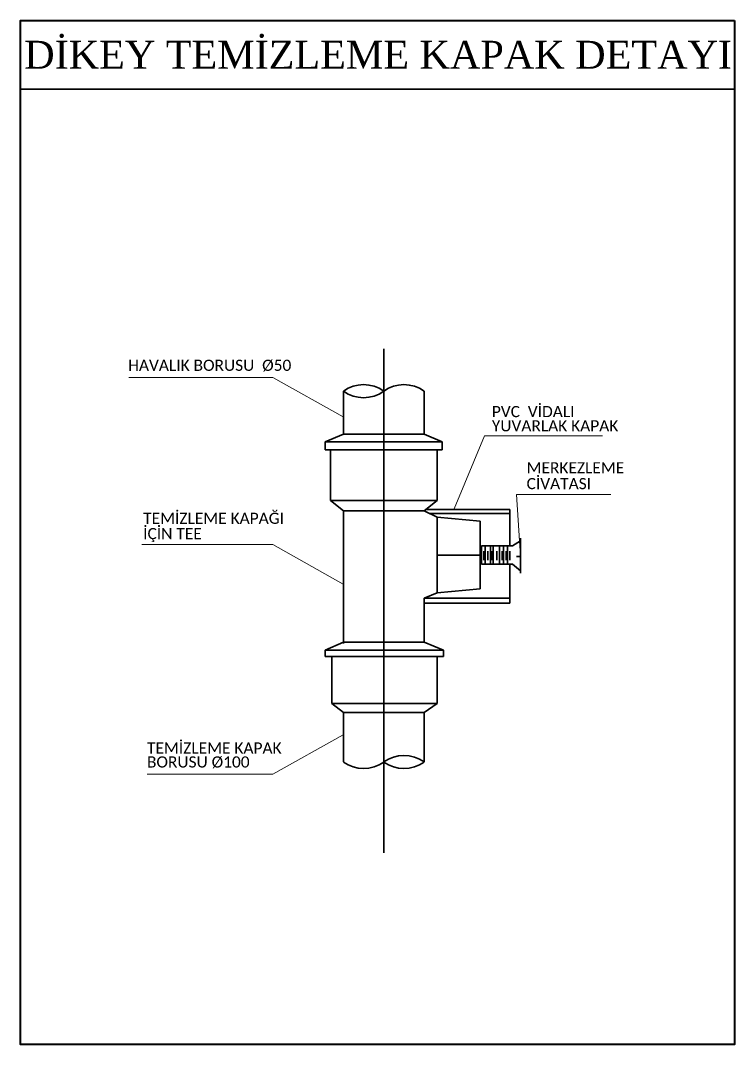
# Model space of a CAD drawing. Header units: centimetres. Extents: x 405464 to 563355, y 50011 to 66875.
# Drawn here: x 552984 to 554520, y 53409 to 55613 of the extents above; entities that cross this region are included whole.
import ezdxf
from ezdxf.enums import TextEntityAlignment as Align

# ---------------------------------------------------------------- set-up
doc = ezdxf.new("R2010")
doc.units = ezdxf.units.CM
for name, color, linetype, lineweight in [('0-KRCN-SHT-DETAY-20', 41, 'Continuous', 20), ('0-KRCN-SHT-DETAY-25', 4, 'Continuous', 25), ('0-KRCN-SHT-DETAY-35', 141, 'Continuous', 35), ('0-KRCN-SHT-DETAY-YAZI', 71, 'Continuous', 35), ('0-KRCN-SHT-DETAY-ÇERÇEVE', 71, 'Continuous', 40), ('0-KRCN-SHT-YAZI', 31, 'Continuous', 35)]:
    doc.layers.add(name, color=color, linetype=linetype, lineweight=lineweight)
doc.styles.add('KATMAN YAZI STİLİ', font='calibri.ttf')
doc.styles.add('mm', font='times.ttf', dxfattribs={"height": 3.3})

# ---------------------------------------------------------------- blocks, each defined once
blk = doc.blocks.new('G$CA6F57C7D')
at = {"layer": '0-KRCN-SHT-DETAY-20'}
for p, q in [((271.5, -384.2), (116.5, -384.2)), ((347.2, -426.6), (271.5, -384.2)), ((466.5, -525.3), (499.3, -446.9)), ((499.3, -446.9), (626, -446.9)), ((537.8, -576.4), (533.7, -510.1)), ((533.7, -510.1), (635.1, -510.1)), ((271.5, -563.9), (130.4, -563.9)), ((347.2, -606.4), (271.5, -563.9)), ((347.2, -768.5), (271.5, -810.9)), ((271.5, -810.9), (136.3, -810.9))]:
    blk.add_line(p, q, dxfattribs=at)
blk.add_solid([(347.2, -606.3), (347.4, -606.5), (347.2, -606.4)], dxfattribs=at)
at = {"layer": '0-KRCN-SHT-DETAY-20', "extrusion": (0, 0, -1)}
blk.add_solid([(-347.2, -768.5), (-347.4, -768.4), (-347.2, -768.6)], dxfattribs=at)
at = {"layer": '0-KRCN-SHT-DETAY-25', "color": 8}
blk.add_solid([(347.2, -426.6), (347.4, -426.8), (347.2, -426.7)], dxfattribs=at)
at = {"layer": '0-KRCN-SHT-DETAY-25', "color": 4, "extrusion": (0, 0, -1)}
blk.add_solid([(-466.5, -525.4), (-466.4, -525.6), (-466.4, -525.3)], dxfattribs=at)
at = {"layer": '0-KRCN-SHT-DETAY-35', "color": 6}
for p, q in [((390.8, -895.7), (390.8, -353.3)), ((347.4, -445), (347.4, -398.8)), ((434.2, -445), (434.2, -398.8)), ((347.4, -445), (327.8, -453.4)), ((347.4, -445), (434.2, -445)), ((453.8, -453.4), (434.2, -445)), ((327.8, -461.8), (327.8, -453.4)), ((453.8, -453.4), (327.8, -453.4)), ((453.8, -461.8), (327.8, -461.8)), ((333.4, -461.8), (333.4, -516.4)), ((448.2, -516.4), (448.2, -461.8)), ((453.8, -453.4), (453.8, -461.8)), ((333.4, -516.4), (448.2, -516.4)), ((333.4, -516.4), (347.4, -527.6)), ((434.2, -527.6), (448.2, -516.4)), ((347.4, -527.6), (434.2, -527.6)), ((347.4, -669), (347.4, -527.6)), ((448.2, -534.6), (434.2, -527.6)), ((434.2, -621.4), (448.2, -615.8)), ((434.2, -669), (434.2, -621.4)), ((347.4, -669), (327.8, -677.4)), ((347.4, -669), (347.4, -670.4)), ((347.4, -669), (434.2, -669)), ((434.2, -669), (455.2, -677.4)), ((327.8, -677.4), (455.2, -677.4)), ((327.8, -677.4), (327.8, -684.4)), ((455.2, -677.4), (455.2, -684.4)), ((455.2, -684.4), (327.8, -684.4)), ((334.8, -684.4), (334.8, -734.8)), ((448.2, -684.4), (448.2, -734.8)), ((334.8, -734.8), (448.2, -734.8)), ((347.4, -744.6), (334.8, -734.8)), ((448.2, -734.8), (434.2, -744.6)), ((347.4, -744.6), (347.4, -797.8)), ((347.4, -744.6), (434.2, -744.6)), ((434.2, -744.6), (434.2, -797.8))]:
    blk.add_line(p, q, dxfattribs=at)
at = {"layer": '0-KRCN-SHT-DETAY-35', "color": 171}
for p, q in [((436, -526.2), (494.4, -526.2)), ((490.2, -526.2), (526.6, -526.2)), ((526.6, -565.4), (526.6, -526.2)), ((494.4, -530.4), (439.8, -530.4)), ((494.4, -538.8), (448.2, -534.6)), ((448.2, -615.8), (448.2, -534.6)), ((526.6, -530.4), (490.2, -530.4)), ((494.4, -538.8), (494.4, -611.6)), ((529.4, -565.4), (537.8, -559.8)), ((537.8, -557), (537.8, -594.8)), ((495.8, -565.4), (529.4, -565.4)), ((495.8, -565.4), (495.8, -585)), ((498.6, -571), (498.6, -580.8)), ((500, -565.4), (500, -585)), ((502.8, -571), (502.8, -580.8)), ((505.6, -565.4), (505.6, -585)), ((507, -571), (507, -580.8)), ((508.4, -565.4), (508.4, -585)), ((512.6, -571), (512.6, -580.8)), ((515.4, -565.4), (515.4, -585)), ((518.2, -571), (518.2, -580.8)), ((519.6, -565.4), (519.6, -585)), ((522.4, -571), (522.4, -580.8)), ((523.8, -565.4), (523.8, -585)), ((526.6, -571), (526.6, -580.8)), ((448.2, -575.2), (494.4, -575.2)), ((537.8, -576.6), (533.6, -576.6)), ((495.8, -585), (529.4, -585)), ((526.6, -621.4), (526.6, -585)), ((529.4, -585), (537.8, -592)), ((448.2, -615.8), (494.4, -611.6)), ((434.2, -621.4), (494.4, -621.4)), ((434.2, -627), (494.4, -627)), ((490.2, -621.4), (526.6, -621.4)), ((490.2, -627), (526.6, -627)), ((526.6, -621.4), (526.6, -627))]:
    blk.add_line(p, q, dxfattribs=at)
at = {"layer": '0-KRCN-SHT-DETAY-35', "color": 6}
for centre, start, end in [((369.1, -428.8), 54.069, 125.931), ((412.5, -428.8), 54.069, 125.931), ((369.1, -368.9), 234.069, 305.931), ((412.5, -827.8), 54.069, 125.931), ((369.1, -767.9), 234.069, 305.931), ((412.5, -767.9), 234.069, 305.931)]:
    blk.add_arc(centre, 37, start, end, dxfattribs=at)
at = {"layer": '0-KRCN-SHT-DETAY-35', "color": 171}
blk.add_solid([(537.8, -576.4), (537.8, -576.6), (537.7, -576.4)], dxfattribs=at)
at = {"layer": '0-KRCN-SHT-DETAY-ÇERÇEVE'}
blk.add_lwpolyline([(768.2, 0), (768.2, -1101.8), (0, -1101.8), (0, 0)], close=True, dxfattribs=at)
at = {"layer": '0-KRCN-SHT-YAZI', "ltscale": 50}
blk.add_line((0, -73.9), (768.2, -73.9), dxfattribs=at)
at = {"layer": '0-KRCN-SHT-DETAY-YAZI', "style": 'KATMAN YAZI STİLİ'}
for s, p in [('HAVALIK BORUSU  %%C50', (115.8, -377)), ('PVC  VİDALI', (507.1, -426.8)), ('YUVARLAK KAPAK', (507.1, -442.1)), ('MERKEZLEME ', (544.5, -487.3)), ('CİVATASI', (544.5, -504.3)), ('TEMİZLEME KAPAĞI ', (132, -541.6)), ('İÇİN TEE', (132, -558.1)), ('TEMİZLEME KAPAK ', (136.1, -788.8)), ('BORUSU %%C100', (136.1, -803.8))]:
    blk.add_text(s, height=12, dxfattribs=at).set_placement(p)
at = {"layer": '0-KRCN-SHT-YAZI', "ltscale": 50, "style": 'mm'}
blk.add_text('DİKEY TEMİZLEME KAPAK DETAYI ', height=30, dxfattribs=at).set_placement((390.4, -33), align=Align.MIDDLE)
blk = doc.blocks.new('*U188')
at = {"layer": '0-KRCN-SHT-DETAY-ÇERÇEVE', "xscale": 2, "yscale": 2, "zscale": 2}
blk.add_blockref('G$CA6F57C7D', (0, 0), dxfattribs=at)

msp = doc.modelspace()

# ---------------------------------------------------------------- block references
at = {"layer": '0-KRCN-SHT-DETAY-ÇERÇEVE'}
msp.add_blockref('*U188', (552983.6, 55613.1), dxfattribs=at)

doc.saveas('drawing.dxf')
